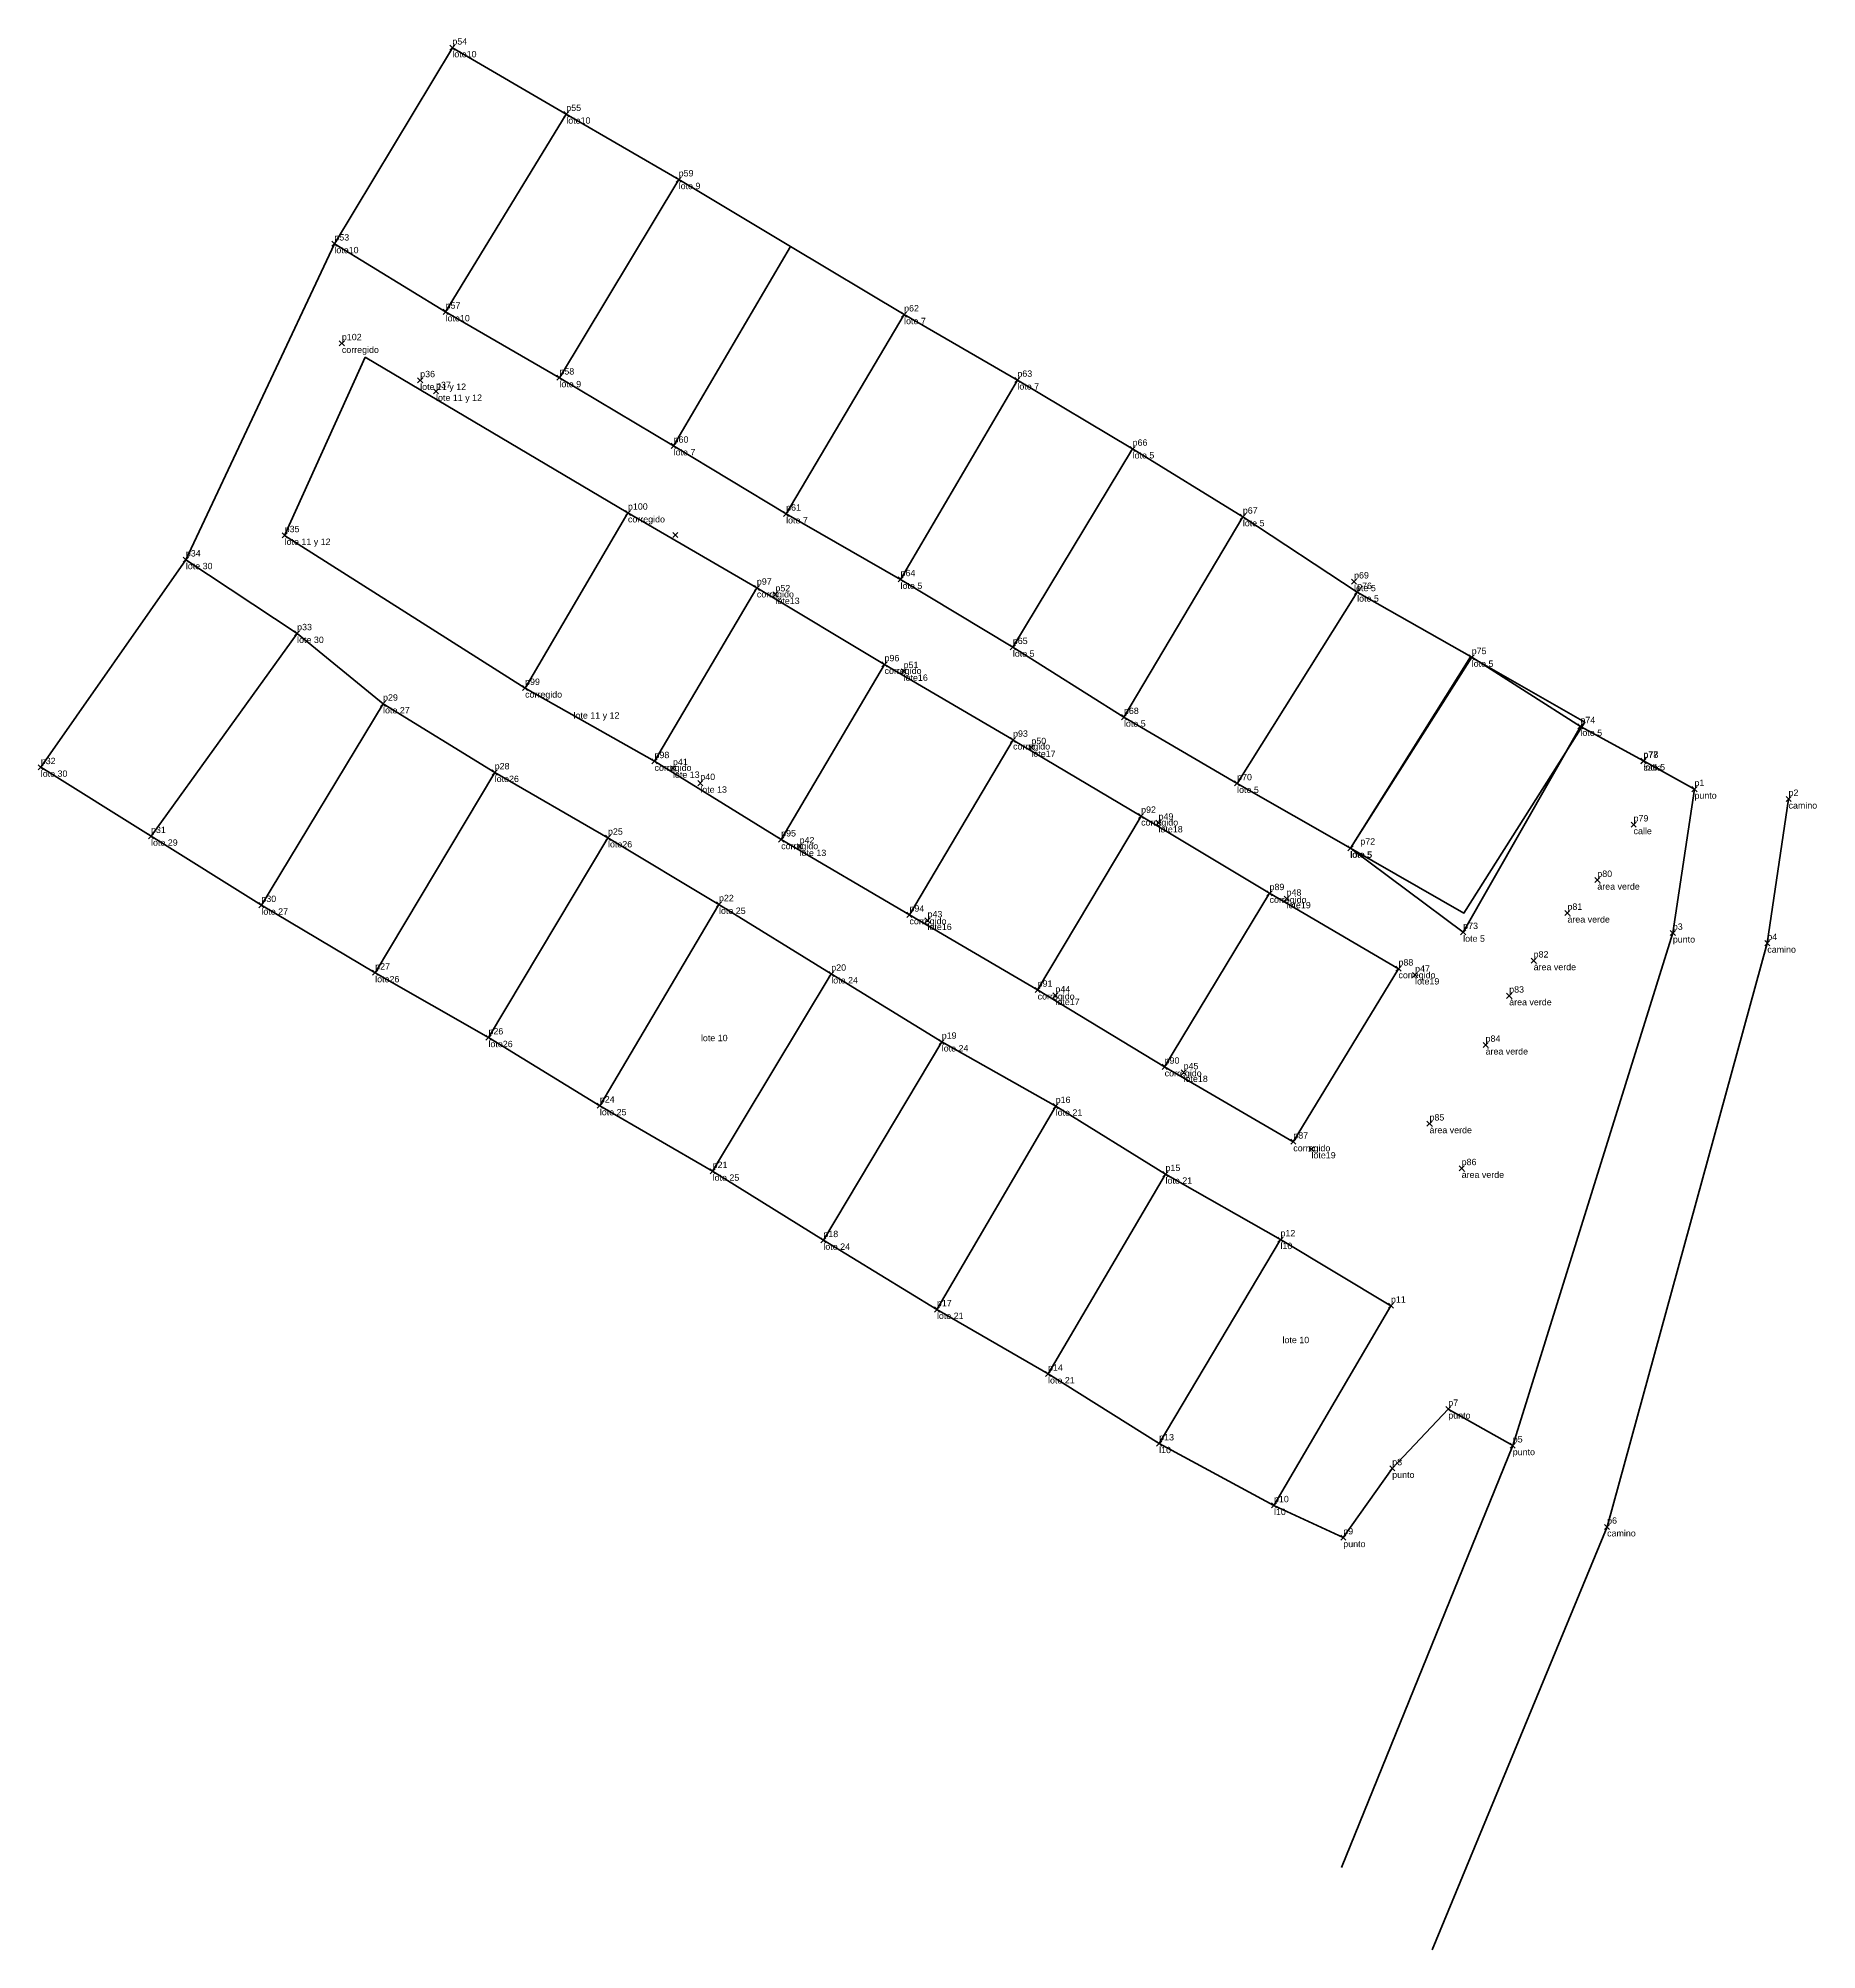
# Model space of a CAD drawing. Header units: millimetres. Extents: x 613192 to 613332, y 1321843 to 1321993.
import ezdxf

# ---------------------------------------------------------------- set-up
doc = ezdxf.new("R2010")
doc.units = ezdxf.units.MM
doc.header["$PDMODE"] = 3
doc.header["$PDSIZE"] = 0.2
doc.layers.get('0').update_dxf_attribs({"color": 1, "linetype": 'CONTINUOUS', "lineweight": 100})
for name, color, linetype, lineweight in [('calle', 174, 'CONTINUOUS', 100), ('camino', 174, 'CONTINUOUS', 100), ('corregido', 174, 'CONTINUOUS', 100), ('l10', 174, 'CONTINUOUS', 100), ('lote 11 y 12', 174, 'CONTINUOUS', 100), ('lote 13', 174, 'CONTINUOUS', 100), ('lote 21', 174, 'CONTINUOUS', 100), ('lote 24', 174, 'CONTINUOUS', 100), ('lote 25', 174, 'CONTINUOUS', 100), ('lote 27', 174, 'CONTINUOUS', 100), ('lote 29', 174, 'CONTINUOUS', 100), ('lote 30', 174, 'CONTINUOUS', 100), ('lote 5', 174, 'CONTINUOUS', 100), ('lote 7', 174, 'CONTINUOUS', 100), ('lote 9', 174, 'CONTINUOUS', 100), ('lote10', 174, 'CONTINUOUS', 100), ('lote13', 174, 'CONTINUOUS', 100), ('lote16', 174, 'CONTINUOUS', 100), ('lote17', 174, 'CONTINUOUS', 100), ('lote18', 174, 'CONTINUOUS', 100), ('lote19', 174, 'CONTINUOUS', 100), ('lote26', 174, 'CONTINUOUS', 100), ('punto', 174, 'CONTINUOUS', 100), ('área verde', 174, 'CONTINUOUS', 100)]:
    doc.layers.add(name, color=color, linetype=linetype, lineweight=lineweight)
doc.styles.get("Standard").update_dxf_attribs({"font": 'arial.ttf', "width": 0.65})

msp = doc.modelspace()

# ---------------------------------------------------------------- linework, layer by layer
at = {"color": 2}
for points, elevation in [([(613224.71, 1321992.73), (613215.43, 1321977.32), (613224.18, 1321971.96), (613233.67, 1321987.51), (613224.71, 1321992.73)], 60.05), ([(613233.67, 1321987.51), (613224.18, 1321971.96), (613233.13, 1321966.78), (613242.51, 1321982.36), (613233.67, 1321987.51)], 60.05), ([(613242.51, 1321982.36), (613233.13, 1321966.78), (613242.11, 1321961.42)], 60.05), ([(613233.13, 1321966.78), (613242.51, 1321982.36), (613251.3, 1321977.1), (613242.11, 1321961.42), (613233.13, 1321966.78)], 60.13), ([(613203.75, 1321952.47), (613215.43, 1321977.32)], 54.99), ([(613242.11, 1321961.42), (613251.3, 1321977.1), (613260.24, 1321971.74), (613250.96, 1321956.07), (613242.11, 1321961.42)], 61.45), ([(613250.96, 1321956.07), (613260.24, 1321971.74), (613269.15, 1321966.6), (613259.96, 1321950.92), (613250.96, 1321956.07)], 61.38), ([(613217.84, 1321968.4), (613238.52, 1321956.15), (613230.43, 1321942.37), (613211.52, 1321954.38), (613217.84, 1321968.4)], 57.21), ([(613259.96, 1321950.92), (613269.15, 1321966.6), (613278.21, 1321961.18), (613268.79, 1321945.58), (613259.96, 1321950.92)], 61.3), ([(613278.21, 1321961.18), (613268.79, 1321945.58), (613277.53, 1321940.08), (613286.88, 1321955.84), (613278.21, 1321961.18)], 61.1), ([(613230.43, 1321942.37), (613238.52, 1321956.15)], 57.21), ([(613258.7, 1321944.23), (613248.66, 1321950.25), (613238.52, 1321956.15)], 58.07), ([(613277.53, 1321940.08), (613286.88, 1321955.84), (613295.87, 1321949.92), (613286.43, 1321934.87), (613277.53, 1321940.08)], 61.1), ([(613212.5, 1321946.67), (613201.01, 1321930.72), (613192.34, 1321936.14), (613203.75, 1321952.47), (613212.5, 1321946.67)], 54.99), ([(613240.61, 1321936.61), (613248.66, 1321950.25)], 57.21), ([(613295.87, 1321949.92), (613286.43, 1321934.87), (613295.35, 1321929.77), (613304.88, 1321944.79), (613295.87, 1321949.92)], 58.06), ([(613219.26, 1321941.13), (613209.69, 1321925.3), (613201.01, 1321930.72), (613212.5, 1321946.67), (613219.26, 1321941.13)], 54.99), ([(613240.61, 1321936.61), (613250.57, 1321930.45), (613258.7, 1321944.23)], 57.21), ([(613260.66, 1321924.54), (613268.81, 1321938.29), (613258.7, 1321944.23), (613250.57, 1321930.45), (613260.66, 1321924.54)], 58.68), ([(613304.79, 1321944.83), (613295.35, 1321929.77), (613304.27, 1321924.67), (613313.79, 1321939.69), (613304.79, 1321944.83)], 58.06), ([(613295.35, 1321929.77), (613304.88, 1321944.79), (613313.43, 1321939.36), (613304.21, 1321923.17), (613295.35, 1321929.77)], 61.67), ([(613230.43, 1321942.37), (613240.61, 1321936.61)], 57.21), ([(613228.04, 1321935.73), (613218.64, 1321919.98), (613209.69, 1321925.3), (613219.26, 1321941.13), (613228.04, 1321935.73)], 55.11), ([(613268.81, 1321938.29), (613260.66, 1321924.54), (613270.74, 1321918.63), (613278.88, 1321932.31), (613268.81, 1321938.28)], 58.29), ([(613236.95, 1321930.59), (613227.55, 1321914.88), (613218.64, 1321919.98), (613228.04, 1321935.73), (613236.95, 1321930.59)], 55.29), ([(613270.74, 1321918.63), (613280.73, 1321912.58), (613288.98, 1321926.23), (613278.88, 1321932.31)], 58.29), ([(613245.68, 1321925.36), (613236.31, 1321909.52), (613227.55, 1321914.88), (613236.95, 1321930.59), (613245.68, 1321925.36)], 55.48), ([(613288.98, 1321926.23), (613280.73, 1321912.58), (613290.85, 1321906.69), (613299.12, 1321920.3), (613288.98, 1321926.23)], 58.29), ([(613254.51, 1321919.89), (613245.18, 1321904.37), (613236.31, 1321909.52), (613245.68, 1321925.36), (613254.51, 1321919.89)], 55.48), ([(613263.2, 1321914.54), (613253.89, 1321898.94), (613245.18, 1321904.37), (613254.51, 1321919.89), (613263.2, 1321914.54)], 55.72), ([(613272.16, 1321909.49), (613262.82, 1321893.5), (613253.89, 1321898.94), (613263.2, 1321914.54), (613272.16, 1321909.49)], 55.72), ([(613280.8, 1321904.14), (613271.56, 1321888.43), (613262.82, 1321893.5), (613272.16, 1321909.49), (613280.8, 1321904.14)], 55.8), ([(613289.84, 1321899), (613280.8, 1321904.14), (613271.56, 1321888.43), (613280.3, 1321882.95), (613289.84, 1321899)], 55.8), ([(613298.53, 1321893.79), (613289.33, 1321878.09), (613280.3, 1321882.95), (613289.84, 1321899), (613298.53, 1321893.79)], 55.8)]:
    msp.add_lwpolyline(points, dxfattribs=dict(at, elevation=elevation))
at = {"color": 7}
for points, elevation in [([(613289.33, 1321878.09), (613294.78, 1321875.56), (613298.63, 1321881), (613303.04, 1321885.67), (613308.11, 1321882.79), (613320.7, 1321923.11), (613322.4, 1321934.42), (613318.38, 1321936.65), (613313.43, 1321939.36)], 55.8), ([(613322.4, 1321934.42), (613320.7, 1321923.11), (613308.11, 1321882.79), (613294.63, 1321849.61)], 52.14), ([(613329.8, 1321933.64), (613328.13, 1321922.31), (613315.53, 1321876.4), (613301.76, 1321843.14)], 52.66)]:
    msp.add_lwpolyline(points, dxfattribs=dict(at, elevation=elevation))
at = {"color": 4, "elevation": 52.14}
msp.add_lwpolyline([(613322.4, 1321934.42), (613320.7, 1321923.11), (613308.11, 1321882.79)], dxfattribs=at)
at = {"layer": 'calle', "color": 2}
for p in [(613318.39, 1321936.62, 58.16), (613317.61, 1321931.63, 58.13)]:
    msp.add_point(p, dxfattribs=at)
at = {"layer": 'camino', "color": 2}
for p in [(613329.8, 1321933.64, 52.66), (613328.13, 1321922.31, 53.05), (613315.53, 1321876.4, 54.5)]:
    msp.add_point(p, dxfattribs=at)
at = {"layer": 'corregido', "color": 2}
for p in [(613216.02, 1321969.48, 57.21), (613238.52, 1321956.15, 58.04), (613248.66, 1321950.25, 58.06), (613258.7, 1321944.23, 58.07), (613230.43, 1321942.37, 58.37), (613268.81, 1321938.29, 58.29), (613240.61, 1321936.61, 58.32), (613278.88, 1321932.31, 58.48), (613250.57, 1321930.45, 58.53), (613288.98, 1321926.23, 58.54), (613260.66, 1321924.54, 58.68), (613299.12, 1321920.3, 58.58), (613270.74, 1321918.63, 58.82), (613280.73, 1321912.58, 58.87), (613290.85, 1321906.69, 58.9)]:
    msp.add_point(p, dxfattribs=at)
at = {"layer": 'l10', "color": 2}
for p in [(613289.84, 1321899, 55.88), (613298.53, 1321893.79, 55.8), (613280.3, 1321882.95, 56.36), (613289.33, 1321878.09, 56.24)]:
    msp.add_point(p, dxfattribs=at)
at = {"layer": 'lote 11 y 12', "color": 2}
for p in [(613222.18, 1321966.57, 56.19), (613223.43, 1321965.71, 56.23), (613211.52, 1321954.38, 56.33), (613242.25, 1321954.41, 56.87)]:
    msp.add_point(p, dxfattribs=at)
at = {"layer": 'lote 13', "color": 2}
for p in [(613242.06, 1321936.06, 61.77), (613244.21, 1321934.89, 57.19), (613252.02, 1321929.91, 61.83)]:
    msp.add_point(p, dxfattribs=at)
at = {"layer": 'lote 21', "color": 2}
for p in [(613272.16, 1321909.49, 55.72), (613280.8, 1321904.14, 56.02), (613262.82, 1321893.5, 56.1), (613271.56, 1321888.43, 56.28)]:
    msp.add_point(p, dxfattribs=at)
at = {"layer": 'lote 24', "color": 2}
for p in [(613254.51, 1321919.89, 55.48), (613263.2, 1321914.54, 55.76), (613253.89, 1321898.94, 55.87)]:
    msp.add_point(p, dxfattribs=at)
at = {"layer": 'lote 25', "color": 2}
for p in [(613245.68, 1321925.36, 55.58), (613236.31, 1321909.52, 55.78), (613245.18, 1321904.37, 55.83)]:
    msp.add_point(p, dxfattribs=at)
at = {"layer": 'lote 27', "color": 2}
for p in [(613219.26, 1321941.13, 54.99), (613209.69, 1321925.3, 55.3)]:
    msp.add_point(p, dxfattribs=at)
at = {"layer": 'lote 29', "color": 2}
msp.add_point((613201.01, 1321930.72, 55.6), dxfattribs=at)
at = {"layer": 'lote 30', "color": 2}
for p in [(613203.75, 1321952.47, 56.14), (613212.5, 1321946.67, 56.56), (613192.34, 1321936.14, 54.5)]:
    msp.add_point(p, dxfattribs=at)
at = {"layer": 'lote 5', "color": 2}
for p in [(613278.21, 1321961.18, 61.1), (613286.88, 1321955.84, 61.06), (613259.96, 1321950.92, 61.3), (613295.63, 1321950.74, 61.22), (613295.87, 1321949.92, 58.06), (613268.79, 1321945.58, 61.37), (613304.88, 1321944.79, 57.99), (613277.53, 1321940.08, 61.41), (613313.43, 1321939.36, 58), (613318.38, 1321936.65, 58.16), (613286.43, 1321934.87, 61.52), (613295.35, 1321929.77, 61.46), (613304.21, 1321923.17, 58.92)]:
    msp.add_point(p, dxfattribs=at)
at = {"layer": 'lote 7', "color": 2}
for p in [(613260.24, 1321971.74, 60.82), (613269.15, 1321966.6, 60.93), (613242.11, 1321961.42, 61.12), (613250.96, 1321956.07, 61.38)]:
    msp.add_point(p, dxfattribs=at)
at = {"layer": 'lote 9', "color": 2}
for p in [(613242.51, 1321982.36, 60.6), (613233.13, 1321966.78, 60.94)]:
    msp.add_point(p, dxfattribs=at)
at = {"layer": 'lote10', "color": 2}
for p in [(613224.71, 1321992.73, 60.05), (613233.67, 1321987.51, 60.32), (613215.43, 1321977.32, 60.26), (613224.18, 1321971.96, 60.67)]:
    msp.add_point(p, dxfattribs=at)
at = {"layer": 'lote13', "color": 2}
msp.add_point((613250.12, 1321949.73, 61.44), dxfattribs=at)
at = {"layer": 'lote16', "color": 2}
for p in [(613260.2, 1321943.69, 61.47), (613262.08, 1321924.09, 61.89)]:
    msp.add_point(p, dxfattribs=at)
at = {"layer": 'lote17', "color": 2}
for p in [(613270.25, 1321937.71, 61.73), (613272.14, 1321918.19, 62.17)]:
    msp.add_point(p, dxfattribs=at)
at = {"layer": 'lote18', "color": 2}
for p in [(613280.25, 1321931.77, 61.88), (613282.22, 1321912.14, 62.25)]:
    msp.add_point(p, dxfattribs=at)
at = {"layer": 'lote19', "color": 2}
for p in [(613290.32, 1321925.8, 61.94), (613300.43, 1321919.81, 61.88), (613292.28, 1321906.13, 62.21)]:
    msp.add_point(p, dxfattribs=at)
at = {"layer": 'lote26', "color": 2}
for p in [(613228.04, 1321935.73, 55.11), (613236.95, 1321930.59, 55.29), (613218.64, 1321919.98, 55.37), (613227.55, 1321914.88, 55.56)]:
    msp.add_point(p, dxfattribs=at)
at = {"layer": 'punto', "color": 2}
for p in [(613322.4, 1321934.42, 52.14), (613320.7, 1321923.11, 52.36), (613303.04, 1321885.67, 56.08), (613308.11, 1321882.79, 52.69), (613298.63, 1321881, 56.61), (613294.78, 1321875.56, 56.35)]:
    msp.add_point(p, dxfattribs=at)
at = {"layer": 'área verde', "color": 2}
for p in [(613314.76, 1321927.27, 57.52), (613312.41, 1321924.68, 57.71), (613309.75, 1321920.93, 57.48), (613307.83, 1321918.17, 57.53), (613305.97, 1321914.3, 57.44), (613301.56, 1321908.11, 57.59), (613304.09, 1321904.6, 57.98)]:
    msp.add_point(p, dxfattribs=at)

# ---------------------------------------------------------------- texts
at = {"layer": 'calle', "color": 2}
for s, p in [('calle', (613318.39, 1321935.87)), ('p78', (613318.39, 1321936.87)), ('p79', (613317.61, 1321931.88)), ('calle', (613317.61, 1321930.88))]:
    msp.add_text(s, height=0.5, dxfattribs=at).set_placement(p)
at = {"layer": 'camino', "color": 2}
for s, p in [('camino', (613329.8, 1321932.89)), ('p2', (613329.8, 1321933.89)), ('p4', (613328.13, 1321922.56)), ('camino', (613328.13, 1321921.56)), ('camino', (613315.53, 1321875.65)), ('p6', (613315.53, 1321876.65))]:
    msp.add_text(s, height=0.5, dxfattribs=at).set_placement(p)
at = {"layer": 'corregido', "color": 2}
for s, p in [('corregido', (613216.02, 1321968.73)), ('p102', (613216.02, 1321969.73)), ('corregido', (613238.52, 1321955.4)), ('p100', (613238.52, 1321956.4)), ('p97', (613248.66, 1321950.5)), ('corregido', (613248.66, 1321949.5)), ('p96', (613258.7, 1321944.48)), ('corregido', (613258.7, 1321943.48)), ('corregido', (613230.43, 1321941.62)), ('p99', (613230.43, 1321942.62)), ('p93', (613268.81, 1321938.54)), ('corregido', (613268.81, 1321937.54)), ('corregido', (613240.61, 1321935.86)), ('p98', (613240.61, 1321936.86)), ('p92', (613278.88, 1321932.56)), ('corregido', (613278.88, 1321931.56)), ('corregido', (613250.57, 1321929.7)), ('p95', (613250.57, 1321930.7)), ('p89', (613288.98, 1321926.48)), ('corregido', (613288.98, 1321925.48)), ('corregido', (613260.66, 1321923.79)), ('p94', (613260.66, 1321924.79)), ('p88', (613299.12, 1321920.55)), ('p91', (613270.74, 1321918.88)), ('corregido', (613299.12, 1321919.55)), ('corregido', (613270.74, 1321917.88)), ('corregido', (613280.73, 1321911.83)), ('p90', (613280.73, 1321912.83)), ('p87', (613290.85, 1321906.94)), ('corregido', (613290.85, 1321905.94))]:
    msp.add_text(s, height=0.5, dxfattribs=at).set_placement(p)
at = {"layer": 'l10', "color": 2}
for s, p in [('lote 10', (613244.26, 1321914.6)), ('p12', (613289.84, 1321899.25)), ('l10', (613289.84, 1321898.25)), ('p11', (613298.53, 1321894.04)), ('lote 10', (613290, 1321890.85)), ('p13', (613280.3, 1321883.2)), ('l10', (613280.3, 1321882.2)), ('p10', (613289.33, 1321878.34)), ('l10', (613289.33, 1321877.34))]:
    msp.add_text(s, height=0.5, dxfattribs=at).set_placement(p)
at = {"layer": 'lote 11 y 12', "color": 2}
for s, p in [('p36', (613222.18, 1321966.82)), ('lote 11 y 12', (613222.18, 1321965.82)), ('p37', (613223.43, 1321965.96)), ('lote 11 y 12', (613223.43, 1321964.96)), ('p35', (613211.52, 1321954.63)), ('lote 11 y 12', (613211.52, 1321953.63)), ('lote 11 y 12', (613234.24, 1321939.97))]:
    msp.add_text(s, height=0.5, dxfattribs=at).set_placement(p)
at = {"layer": 'lote 13', "color": 2}
for s, p in [('p41', (613242.06, 1321936.31)), ('lote 13', (613242.06, 1321935.31)), ('p40', (613244.21, 1321935.14)), ('lote 13', (613244.21, 1321934.14)), ('p42', (613252.02, 1321930.16)), ('lote 13', (613252.02, 1321929.16))]:
    msp.add_text(s, height=0.5, dxfattribs=at).set_placement(p)
at = {"layer": 'lote 21', "color": 2}
for s, p in [('p16', (613272.16, 1321909.74)), ('lote 21', (613272.16, 1321908.74)), ('p15', (613280.8, 1321904.39)), ('lote 21', (613280.8, 1321903.39)), ('p17', (613262.82, 1321893.75)), ('lote 21', (613262.82, 1321892.75)), ('p14', (613271.56, 1321888.68)), ('lote 21', (613271.56, 1321887.68))]:
    msp.add_text(s, height=0.5, dxfattribs=at).set_placement(p)
at = {"layer": 'lote 24', "color": 2}
for s, p in [('p20', (613254.51, 1321920.14)), ('lote 24', (613254.51, 1321919.14)), ('p19', (613263.2, 1321914.79)), ('lote 24', (613263.2, 1321913.79)), ('p18', (613253.89, 1321899.19)), ('lote 24', (613253.89, 1321898.19))]:
    msp.add_text(s, height=0.5, dxfattribs=at).set_placement(p)
at = {"layer": 'lote 25', "color": 2}
for s, p in [('p22', (613245.68, 1321925.61)), ('lote 25', (613245.68, 1321924.61)), ('p24', (613236.31, 1321909.77)), ('lote 25', (613236.31, 1321908.77)), ('p21', (613245.18, 1321904.62)), ('lote 25', (613245.18, 1321903.62))]:
    msp.add_text(s, height=0.5, dxfattribs=at).set_placement(p)
at = {"layer": 'lote 27', "color": 2}
for s, p in [('p29', (613219.26, 1321941.38)), ('lote 27', (613219.26, 1321940.38)), ('p30', (613209.69, 1321925.55)), ('lote 27', (613209.69, 1321924.55))]:
    msp.add_text(s, height=0.5, dxfattribs=at).set_placement(p)
at = {"layer": 'lote 29', "color": 2}
for s, p in [('p31', (613201.01, 1321930.97)), ('lote 29', (613201.01, 1321929.97))]:
    msp.add_text(s, height=0.5, dxfattribs=at).set_placement(p)
at = {"layer": 'lote 30', "color": 2}
for s, p in [('p34', (613203.75, 1321952.72)), ('lote 30', (613203.75, 1321951.72)), ('p33', (613212.5, 1321946.92)), ('lote 30', (613212.5, 1321945.92)), ('p32', (613192.34, 1321936.39)), ('lote 30', (613192.34, 1321935.39))]:
    msp.add_text(s, height=0.5, dxfattribs=at).set_placement(p)
at = {"layer": 'lote 5', "color": 2}
for s, p in [('p66', (613278.21, 1321961.43)), ('lote 5', (613278.21, 1321960.43)), ('p67', (613286.88, 1321956.09)), ('lote 5', (613286.88, 1321955.09)), ('p64', (613259.96, 1321951.17)), ('p69', (613295.63, 1321950.99)), ('lote 5', (613259.96, 1321950.17)), ('lote 5', (613295.63, 1321949.99)), ('p76', (613295.87, 1321950.17)), ('lote 5', (613295.87, 1321949.17)), ('p65', (613268.79, 1321945.83)), ('lote 5', (613268.79, 1321944.83)), ('p75', (613304.88, 1321945.04)), ('lote 5', (613304.88, 1321944.04)), ('p68', (613277.53, 1321940.33)), ('lote 5', (613277.53, 1321939.33)), ('p74', (613313.43, 1321939.61)), ('lote 5', (613313.43, 1321938.61)), ('p77', (613318.38, 1321936.9)), ('lote 5', (613318.38, 1321935.9)), ('p70', (613286.43, 1321935.12)), ('lote 5', (613286.43, 1321934.12)), ('p72', (613296.12, 1321930.06, 61.67)), ('lote 5', (613295.32, 1321929.03)), ('lote 5', (613295.35, 1321929.02)), ('p73', (613304.21, 1321923.42)), ('lote 5', (613304.21, 1321922.42))]:
    msp.add_text(s, height=0.5, dxfattribs=at).set_placement(p)
at = {"layer": 'lote 7', "color": 2}
for s, p in [('p62', (613260.24, 1321971.99)), ('lote 7', (613260.24, 1321970.99)), ('p63', (613269.15, 1321966.85)), ('lote 7', (613269.15, 1321965.85)), ('p60', (613242.11, 1321961.67)), ('lote 7', (613242.11, 1321960.67)), ('p61', (613250.96, 1321956.32)), ('lote 7', (613250.96, 1321955.32))]:
    msp.add_text(s, height=0.5, dxfattribs=at).set_placement(p)
at = {"layer": 'lote 9', "color": 2}
for s, p in [('p59', (613242.51, 1321982.61)), ('lote 9', (613242.51, 1321981.61)), ('p58', (613233.13, 1321967.03)), ('lote 9', (613233.13, 1321966.03))]:
    msp.add_text(s, height=0.5, dxfattribs=at).set_placement(p)
at = {"layer": 'lote10', "color": 2}
for s, p in [('p54', (613224.71, 1321992.98)), ('lote10', (613224.71, 1321991.98)), ('p55', (613233.67, 1321987.76)), ('lote10', (613233.67, 1321986.76)), ('p53', (613215.43, 1321977.57)), ('lote10', (613215.43, 1321976.57)), ('p57', (613224.18, 1321972.21)), ('lote10', (613224.18, 1321971.21))]:
    msp.add_text(s, height=0.5, dxfattribs=at).set_placement(p)
at = {"layer": 'lote13', "color": 2}
for s, p in [('p52', (613250.12, 1321949.98)), ('lote13', (613250.12, 1321948.98))]:
    msp.add_text(s, height=0.5, dxfattribs=at).set_placement(p)
at = {"layer": 'lote16', "color": 2}
for s, p in [('p51', (613260.2, 1321943.94)), ('lote16', (613260.2, 1321942.94)), ('p43', (613262.08, 1321924.34)), ('lote16', (613262.08, 1321923.34))]:
    msp.add_text(s, height=0.5, dxfattribs=at).set_placement(p)
at = {"layer": 'lote17', "color": 2}
for s, p in [('p50', (613270.25, 1321937.96)), ('lote17', (613270.25, 1321936.96)), ('p44', (613272.14, 1321918.44)), ('lote17', (613272.14, 1321917.44))]:
    msp.add_text(s, height=0.5, dxfattribs=at).set_placement(p)
at = {"layer": 'lote18', "color": 2}
for s, p in [('p49', (613280.25, 1321932.02)), ('lote18', (613280.25, 1321931.02)), ('p45', (613282.22, 1321912.39)), ('lote18', (613282.22, 1321911.39))]:
    msp.add_text(s, height=0.5, dxfattribs=at).set_placement(p)
at = {"layer": 'lote19', "color": 2}
for s, p in [('p48', (613290.32, 1321926.05)), ('lote19', (613290.32, 1321925.05)), ('p47', (613300.43, 1321920.06)), ('lote19', (613300.43, 1321919.06)), ('lote19', (613292.28, 1321905.38))]:
    msp.add_text(s, height=0.5, dxfattribs=at).set_placement(p)
at = {"layer": 'lote26', "color": 2}
for s, p in [('p28', (613228.04, 1321935.98)), ('lote26', (613228.04, 1321934.98)), ('p25', (613236.95, 1321930.84)), ('lote26', (613236.95, 1321929.84)), ('p27', (613218.64, 1321920.23)), ('lote26', (613218.64, 1321919.23)), ('p26', (613227.55, 1321915.13)), ('lote26', (613227.55, 1321914.13))]:
    msp.add_text(s, height=0.5, dxfattribs=at).set_placement(p)
at = {"layer": 'punto', "color": 2}
for s, p in [('p1', (613322.4, 1321934.67)), ('punto', (613322.4, 1321933.67)), ('p3', (613320.7, 1321923.36)), ('punto', (613320.7, 1321922.36)), ('p7', (613303.04, 1321885.92)), ('punto', (613303.04, 1321884.92)), ('p5', (613308.11, 1321883.04)), ('punto', (613308.11, 1321882.04)), ('p8', (613298.63, 1321881.25)), ('punto', (613298.63, 1321880.25)), ('p9', (613294.78, 1321875.81)), ('punto', (613294.78, 1321874.81))]:
    msp.add_text(s, height=0.5, dxfattribs=at).set_placement(p)
at = {"layer": 'área verde', "color": 2}
for s, p in [('área verde', (613314.76, 1321926.52)), ('p80', (613314.76, 1321927.52)), ('p81', (613312.41, 1321924.93)), ('área verde', (613312.41, 1321923.93)), ('p82', (613309.75, 1321921.18)), ('área verde', (613309.75, 1321920.18)), ('área verde', (613307.83, 1321917.42)), ('p83', (613307.83, 1321918.42)), ('p84', (613305.97, 1321914.55)), ('área verde', (613305.97, 1321913.55)), ('p85', (613301.56, 1321908.36)), ('área verde', (613301.56, 1321907.36)), ('área verde', (613304.09, 1321903.85)), ('p86', (613304.09, 1321904.85))]:
    msp.add_text(s, height=0.5, dxfattribs=at).set_placement(p)

doc.saveas('drawing.dxf')
